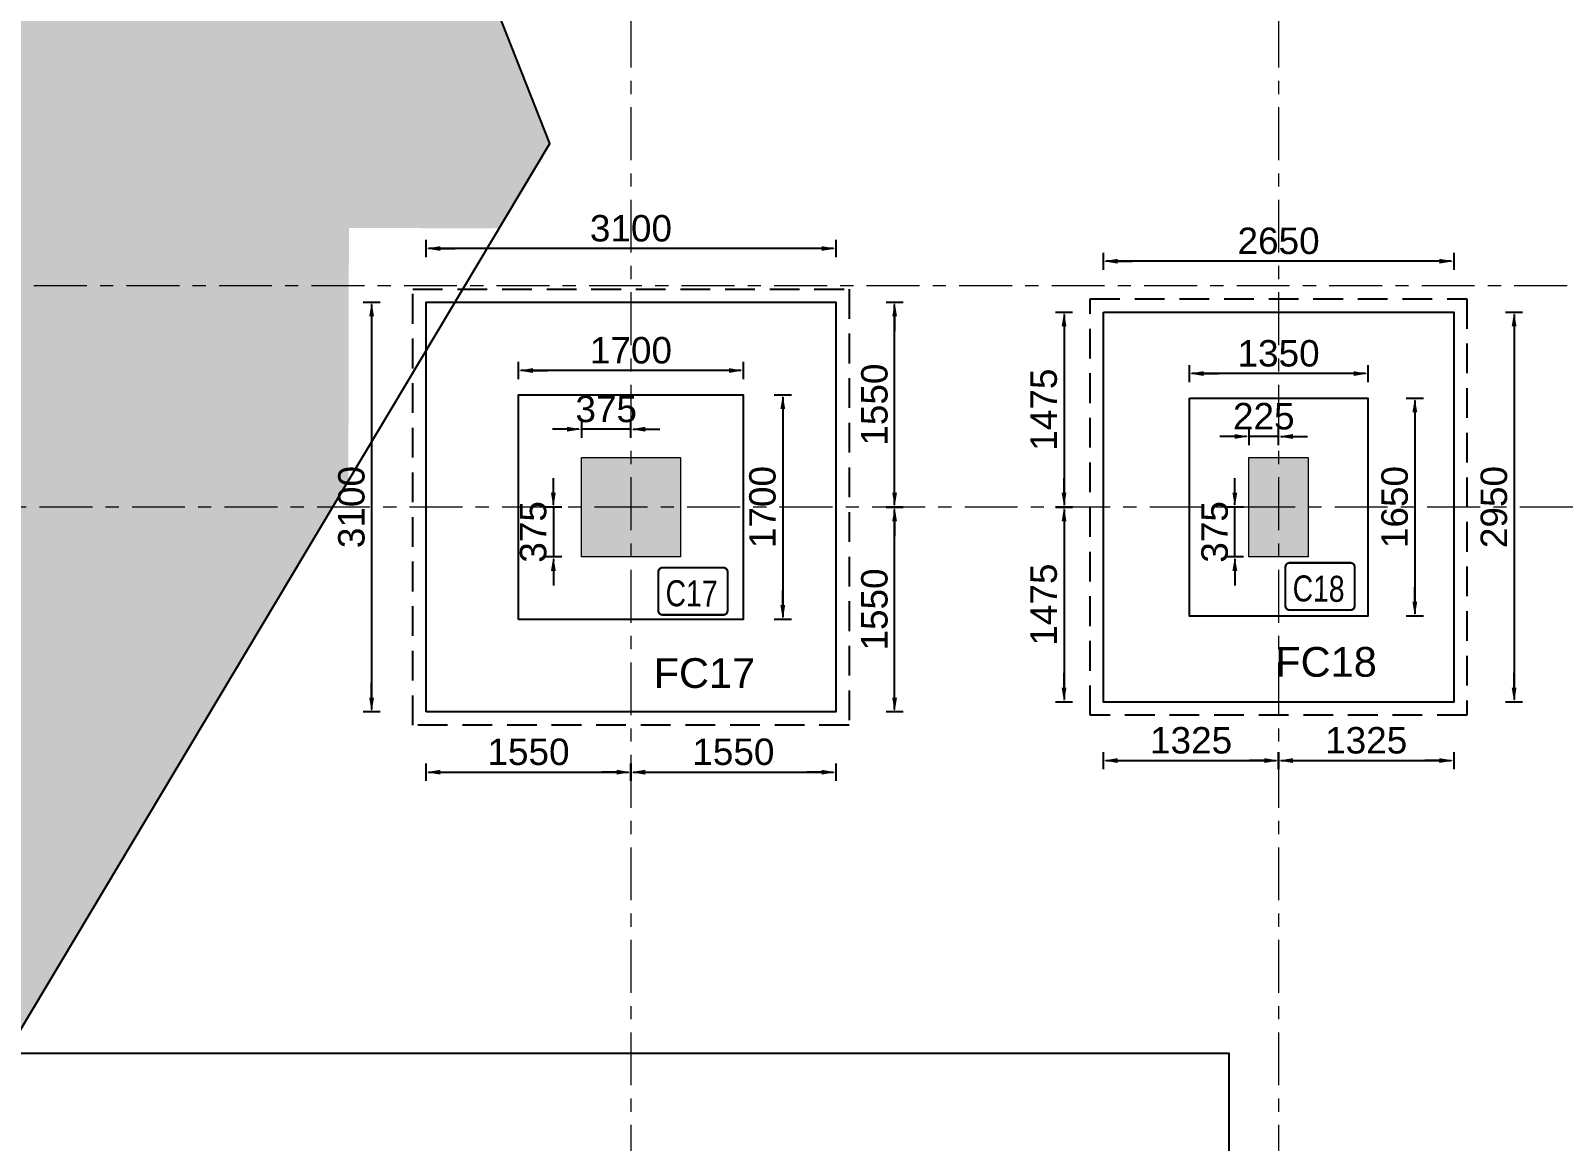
# Model space of a CAD drawing. Extents: x 1878645 to 3043969, y -1160829 to -603973.
# Drawn here: x 2108940 to 2120550, y -662941 to -654538 of the extents above; entities that cross this region are included whole.
import ezdxf
from ezdxf.enums import TextEntityAlignment as Align

# ---------------------------------------------------------------- set-up
doc = ezdxf.new("R2010")
doc.units = 0
doc.header["$LTSCALE"] = 100
doc.header["$PDMODE"] = 66
doc.linetypes.add('Grids', pattern=[7, 4, -1, 1, -1])
doc.linetypes.add('SCHidden', pattern=[0.375, 0.25, -0.125])
doc.layers.get('Defpoints').update_dxf_attribs({"lineweight": 0})
for name, color, linetype in [('A-DIMN-100', 5, 'Continuous'), ('COMMENTS', 30, 'Continuous'), ('Dim', 3, 'Continuous'), ('Footing', 5, 'Continuous'), ('Footing Nos', 4, 'Continuous'), ('LATLONG', 7, 'Continuous'), ('PCC', 2, 'Continuous'), ('RETAIN-WALL', 1, 'Continuous')]:
    doc.layers.add(name, color=color, linetype=linetype)
for name, color, linetype, lineweight in [('A-GRID', 8, 'Grids', 0), ('ECO COL', 6, 'Continuous', 0), ('Eco_  CNO', 7, 'Continuous', 25)]:
    doc.layers.add(name, color=color, linetype=linetype, lineweight=lineweight)
doc.styles.add('ARIAL', font='arial.ttf')
doc.styles.add('ITA', font='simplex.shx')
doc.styles.add('SC-BBS1', font='SansSerif')
doc.dimstyles.new('A-150-DIM-EXT_MAIN(FT)', dxfattribs={"dimscale": 0, "dimtxt": 200, "dimasz": 18, "dimexe": 100, "dimexo": 100, "dimgap": 50, "dimtad": 1, "dimdec": 0, "dimdsep": 46, "dimtxsty": 'ARIAL', "dimblk": 'A3', "dimcen": 0.025, "dimse1": 1, "dimse2": 1, "dimclrd": 256, "dimclre": 256, "dimclrt": 7, "dimazin": 2, "dimtfac": 1, "dimtdec": 0, "dimtix": 1, "dimtmove": 2, "dimatfit": 3, "dimldrblk": 'WSA-DOT-100', "dimfxl": 1, "dimtolj": 1, "dimtzin": 0, "dimarcsym": 0})

# ---------------------------------------------------------------- blocks, each defined once
blk = doc.blocks.new('A2')
at = {"layer": 'Dim', "linetype": 'ByBlock', "lineweight": -2, "extrusion": (0, 0, -1)}
blk.add_lwpolyline([(6, 0), (12.2, 0)], dxfattribs=at)
blk.add_solid([(6, -1), (0, 0), (6, 1)], dxfattribs=at)
blk = doc.blocks.new('A3')
at = {"layer": 'Dim', "linetype": 'ByBlock', "lineweight": -2}
blk.add_line((0, 3.59), (0, -3.59), dxfattribs=at)
blk.add_blockref('A2', (0, 0), dxfattribs=at)
blk = doc.blocks.new('*D463')
at = {"layer": 'Defpoints', "color": 0, "transparency": 16777216}
for p in [(2113106, -657553), (2113106, -657767), (2113481, -657767)]:
    blk.add_point(p, dxfattribs=at)
at = {"layer": 'Dim', "lineweight": -2, "transparency": 16777216}
for p, q in [((2113088, -657553), (2113070, -657553)), ((2113481, -657553), (2113106, -657553)), ((2113499, -657553), (2113517, -657553))]:
    blk.add_line(p, q, dxfattribs=at)
at = {"layer": 'Dim', "lineweight": -2, "transparency": 16777216, "xscale": 18, "yscale": 18, "zscale": 18}
blk.add_blockref('A3', (2113106, -657553), dxfattribs=at)
at = {"layer": 'Dim', "lineweight": -2, "transparency": 16777216, "xscale": 18, "yscale": 18, "zscale": 18, "rotation": 180}
blk.add_blockref('A3', (2113481, -657553), dxfattribs=at)
at = {"layer": 'Dim', "color": 7, "transparency": 16777216, "insert": (2113294, -657401), "char_height": 200, "attachment_point": 5, "style": 'ARIAL'}
blk.add_mtext('\\A1;375', dxfattribs=at)
blk = doc.blocks.new('WSA-DOT-100')
at = {"layer": 'A-DIMN-100', "color": 5}
for p, q in [((0, -200), (0, 200)), ((-200, 0), (200, 0))]:
    blk.add_line(p, q, dxfattribs=at)
at = {"layer": 'A-DIMN-100', "color": 1, "const_width": 60}
blk.add_lwpolyline([(-30, 0, 1), (30, 0, 1)], format="xyb", close=True, dxfattribs=at)
blk = doc.blocks.new('*D464')
at = {"layer": 'Defpoints', "color": 0, "transparency": 16777216}
for p in [(2113106, -658142), (2112894, -658517), (2113106, -658517)]:
    blk.add_point(p, dxfattribs=at)
at = {"layer": 'Dim', "lineweight": -2, "transparency": 16777216}
for p, q in [((2112894, -658124), (2112894, -658106)), ((2112894, -658142), (2112894, -658517)), ((2112894, -658535), (2112894, -658553))]:
    blk.add_line(p, q, dxfattribs=at)
at = {"layer": 'Dim', "lineweight": -2, "transparency": 16777216, "xscale": 18, "yscale": 18, "zscale": 18}
for p, rotation in [((2112894, -658142), 270), ((2112894, -658517), 90)]:
    blk.add_blockref('A3', p, dxfattribs=dict(at, rotation=rotation))
at = {"layer": 'Dim', "color": 7, "transparency": 16777216, "insert": (2112742, -658330), "char_height": 200, "attachment_point": 5, "rotation": 90, "style": 'ARIAL'}
blk.add_mtext('\\A1;375', dxfattribs=at)
blk = doc.blocks.new('*D489')
at = {"layer": 'Defpoints', "color": 0, "transparency": 16777216}
for p in [(2118156, -657608), (2118156, -657767), (2118381, -657767)]:
    blk.add_point(p, dxfattribs=at)
at = {"layer": 'Dim', "lineweight": -2, "transparency": 16777216}
for p, q in [((2118138, -657608), (2118120, -657608)), ((2118381, -657608), (2118156, -657608)), ((2118399, -657608), (2118417, -657608))]:
    blk.add_line(p, q, dxfattribs=at)
at = {"layer": 'Dim', "lineweight": -2, "transparency": 16777216, "xscale": 18, "yscale": 18, "zscale": 18}
blk.add_blockref('A3', (2118156, -657608), dxfattribs=at)
at = {"layer": 'Dim', "lineweight": -2, "transparency": 16777216, "xscale": 18, "yscale": 18, "zscale": 18, "rotation": 180}
blk.add_blockref('A3', (2118381, -657608), dxfattribs=at)
at = {"layer": 'Dim', "color": 7, "transparency": 16777216, "insert": (2118269, -657456), "char_height": 200, "attachment_point": 5, "style": 'ARIAL'}
blk.add_mtext('\\A1;225', dxfattribs=at)
blk = doc.blocks.new('*D490')
at = {"layer": 'Defpoints', "color": 0, "transparency": 16777216}
for p in [(2118050, -658142), (2118156, -658142), (2118156, -658517)]:
    blk.add_point(p, dxfattribs=at)
at = {"layer": 'Dim', "lineweight": -2, "transparency": 16777216}
for p, q in [((2118050, -658124), (2118050, -658106)), ((2118050, -658517), (2118050, -658142)), ((2118050, -658535), (2118050, -658553))]:
    blk.add_line(p, q, dxfattribs=at)
at = {"layer": 'Dim', "lineweight": -2, "transparency": 16777216, "xscale": 18, "yscale": 18, "zscale": 18}
for p, rotation in [((2118050, -658142), 270), ((2118050, -658517), 90)]:
    blk.add_blockref('A3', p, dxfattribs=dict(at, rotation=rotation))
at = {"layer": 'Dim', "color": 7, "transparency": 16777216, "insert": (2117898, -658330), "char_height": 200, "attachment_point": 5, "rotation": 90, "style": 'ARIAL'}
blk.add_mtext('\\A1;375', dxfattribs=at)
blk = doc.blocks.new('Co')
at = {"const_width": 0.75}
blk.add_lwpolyline([(-12.57, -7.17), (-12.57, 6.59, -0.414214), (-11.07, 8.09), (10.51, 8.09, -0.414214), (12.01, 6.59), (12.01, -7.17, -0.414214), (10.51, -8.67), (-11.07, -8.67, -0.414214)], format="xyb", close=True, dxfattribs=at)
at = {"style": 'ITA', "width": 0.669972}
blk.add_attdef('COL', text='', height=10.5, rotation=0.638, dxfattribs=at).set_placement((-9.93, -5.51), (8.49, -5.3), align=Align.FIT)
blk = doc.blocks.new('zw$E91A')
at = {"layer": 'LATLONG'}
h = blk.add_hatch(dxfattribs=at)
h.set_pattern_fill('DOTS', color=34, scale=5000, angle=14.7135)
h.set_pattern_definition([(14.7135214, (-3858170.47, -4315245.76), (71.755536, 341.937795), [0, -312.5])])
h.paths.add_polyline_path([(30879, 22964), (25906, 22973), (25902, 20848), (23777, 20852), (23770, 17252), (26295, 17247), (26290, 14722), (28215, 14719), (28395, 18803)])
h.paths.add_polyline_path([(31009, 24638), (25909, 24648), (25906, 22973), (30879, 22964), (31006, 23177)])
h.paths.add_polyline_path([(32132, 26736), (23788, 26752), (23785, 25102), (25910, 25098), (25909, 24648), (31009, 24638), (31010, 25088), (32146, 25086), (32529, 25728)])
h.paths.add_polyline_path([(30307, 28840), (25667, 28849), (25665, 27499), (23790, 27502), (23788, 26752), (32132, 26736), (31836, 27487), (31265, 27488), (31266, 28057)])
h.paths.add_polyline_path([(23777, 20852), (21652, 20856), (21656, 22981), (17506, 22989), (17502, 20864), (15377, 20868), (15370, 17193), (17820, 17189), (17815, 14739), (21240, 14732), (21245, 17257), (23770, 17252)])
h.paths.add_polyline_path([(15377, 20868), (15252, 20868), (15250, 19919), (9950, 19929), (9940, 14754), (12915, 14748), (12920, 17198), (15370, 17193)])
h.paths.add_polyline_path([(9701, 20179), (15001, 20169), (15002, 20869), (13252, 20872), (13256, 22997), (8290, 23007), (6636, 19873), (3573, 12845), (838, 5315), (0, 1230), (5030, 1501), (11733, 1129), (15339, 896), (15341, 2043), (13341, 2047), (13344, 3672), (9669, 3679)])
h.paths.add_polyline_path([(12915, 14748), (9940, 14754), (9933, 10979), (15358, 10968), (15361, 12293), (12911, 12298)], flags=17)
h.paths.add_polyline_path([(21240, 14732), (17815, 14739), (17811, 12289), (15361, 12293), (15358, 10968), (23758, 10952), (23760, 12202), (21235, 12207)])
h.paths.add_polyline_path([(23758, 10952), (15358, 10968), (15349, 6043), (17349, 6039), (17345, 4039), (21545, 4031), (21549, 6231), (23749, 6227)])
h.paths.add_polyline_path([(15358, 10968), (9933, 10979), (9920, 4054), (13345, 4047), (13349, 6047), (15349, 6043)], flags=17)
h.paths.add_polyline_path([(27866, 10944), (23758, 10952), (23749, 6227), (25949, 6223), (25945, 4023), (26690, 4022), (27298, 7113), (27633, 8423)])
h.paths.add_polyline_path([(26290, 14722), (26190, 14723), (26186, 12298), (23761, 12302), (23760, 12202), (26285, 12197)])
h.paths.add_polyline_path([(28215, 14719), (26290, 14722), (26285, 12197), (23760, 12202), (23758, 10952), (27866, 10944)])
h.paths.add_polyline_path([(21544, 3657), (17344, 3665), (17341, 2039), (15341, 2043), (15339, 896), (19147, 650), (23737, 102), (23741, 1827), (21541, 1831)])
h.paths.add_polyline_path([(23741, 1827), (23737, 102), (24590, 0), (26348, 2280), (26617, 3647), (25944, 3648), (25941, 1823)])
h.paths.add_polyline_path([(17509, 24664), (17506, 22989), (21656, 22981), (21659, 24656)])
h.paths.add_polyline_path([(23788, 26752), (15388, 26768), (15385, 25118), (17510, 25114), (17509, 24664), (21659, 24656), (21660, 25106), (23785, 25102)])
h.paths.add_polyline_path([(13259, 24672), (9832, 24679), (8747, 23873), (8290, 23007), (13256, 22997)])
h.paths.add_polyline_path([(15013, 26769), (11110, 26776), (10546, 25209), (9832, 24679), (13259, 24672), (13260, 25122), (15010, 25119)])
h.paths.add_polyline_path([(13842, 28871), (11865, 28875), (11110, 26776), (15013, 26769), (15015, 27844), (13840, 27846)])
h.paths.add_polyline_path([(21917, 28856), (16942, 28865), (16940, 27840), (15390, 27843), (15388, 26768), (23788, 26752), (23790, 27502), (21915, 27506)])
h.paths.add_polyline_path([(17394, 31616), (15397, 31507), (15396, 30943), (16946, 30940), (16944, 29766), (21919, 29756), (21921, 30923)])
h.paths.add_polyline_path([(13846, 30946), (15396, 30943), (15397, 31507), (12790, 31365), (12642, 30916), (12470, 30557), (12054, 29400), (13843, 29396)])
h.paths.add_polyline_path([(13116, 32353), (12790, 31365), (15397, 31507), (15398, 31956)])
h.paths.add_polyline_path([(12054, 29400), (11865, 28875), (13842, 28871), (13843, 29396)])
h.paths.add_polyline_path([(16943, 29390), (16942, 28865), (21917, 28856), (21918, 29381)])
h.paths.add_polyline_path([(25672, 31204), (25669, 30102), (26919, 29747), (29201, 29742), (28881, 30004)], flags=17)
h.paths.add_polyline_path([(23022, 31923), (17394, 31616), (21921, 30923), (21922, 31256), (23797, 31252), (23798, 31725)])
h.paths.add_polyline_path([(25668, 29374), (25667, 28849), (30307, 28840), (29662, 29366)])
h.paths.add_polyline_path([(25669, 30102), (25669, 29749), (26919, 29747)], flags=17)
h.paths.add_polyline_path([(15399, 32362), (15398, 31956), (17006, 31676), (17394, 31616), (23022, 31923), (21218, 32384)])
h.paths.add_polyline_path([(15399, 32362), (13116, 32353), (15398, 31956)])
h.paths.add_polyline_path([(15398, 31956), (15397, 31507), (17394, 31616), (17006, 31676)])
h.paths.add_polyline_path([(32262, 32427), (23798, 31965), (23798, 31725), (25318, 31336), (25552, 31249), (25672, 31249), (25672, 31204), (28881, 30004), (29201, 29742), (31269, 29738), (31272, 31238), (32141, 31236)])
h.paths.add_polyline_path([(29662, 29366), (30307, 28840), (31267, 28838), (31268, 29363)], flags=17)
h.paths.add_polyline_path([(23799, 32394), (23798, 31965), (32262, 32427)])
h.paths.add_polyline_path([(23799, 32394), (21218, 32384), (23022, 31923), (23798, 31965)])
at = {"layer": 'COMMENTS'}
blk.add_lwpolyline([(24590, 0), (26348, 2280), (27298, 7113), (27633, 8423), (28176, 13833), (28395, 18803), (32529, 25728), (31775, 27641), (32262, 32427)], dxfattribs=at)
blk = doc.blocks.new('*D588')
at = {"layer": 'Defpoints', "color": 0, "transparency": 16777216}
for p in [(2114331, -657292), (2114331, -658992), (2114630, -658992)]:
    blk.add_point(p, dxfattribs=at)
at = {"layer": 'Dim', "lineweight": -2, "transparency": 16777216}
blk.add_line((2114630, -657310), (2114630, -658974), dxfattribs=at)
at = {"layer": 'Dim', "lineweight": -2, "transparency": 16777216, "xscale": 18, "yscale": 18, "zscale": 18}
for p, rotation in [((2114630, -657292), 90), ((2114630, -658992), 270)]:
    blk.add_blockref('A3', p, dxfattribs=dict(at, rotation=rotation))
at = {"layer": 'Dim', "color": 7, "transparency": 16777216, "insert": (2114477, -658142), "char_height": 200, "attachment_point": 5, "rotation": 90, "style": 'ARIAL'}
blk.add_mtext('\\A1;1700', dxfattribs=at)
blk = doc.blocks.new('*D589')
at = {"layer": 'Defpoints', "color": 0, "transparency": 16777216}
for p in [(2112631, -657109), (2112631, -657292), (2114331, -657292)]:
    blk.add_point(p, dxfattribs=at)
at = {"layer": 'Dim', "lineweight": -2, "transparency": 16777216}
blk.add_line((2114313, -657109), (2112649, -657109), dxfattribs=at)
at = {"layer": 'Dim', "lineweight": -2, "transparency": 16777216, "xscale": 18, "yscale": 18, "zscale": 18, "rotation": 180}
blk.add_blockref('A3', (2112631, -657109), dxfattribs=at)
at = {"layer": 'Dim', "lineweight": -2, "transparency": 16777216, "xscale": 18, "yscale": 18, "zscale": 18}
blk.add_blockref('A3', (2114331, -657109), dxfattribs=at)
at = {"layer": 'Dim', "color": 7, "transparency": 16777216, "insert": (2113481, -656957), "char_height": 200, "attachment_point": 5, "style": 'ARIAL'}
blk.add_mtext('\\A1;1700', dxfattribs=at)
blk = doc.blocks.new('*D590')
at = {"layer": 'Defpoints', "color": 0, "transparency": 16777216}
for p in [(2111931, -656592), (2111519, -659692), (2111931, -659692)]:
    blk.add_point(p, dxfattribs=at)
at = {"layer": 'Dim', "lineweight": -2, "transparency": 16777216}
blk.add_line((2111519, -656610), (2111519, -659674), dxfattribs=at)
at = {"layer": 'Dim', "lineweight": -2, "transparency": 16777216, "xscale": 18, "yscale": 18, "zscale": 18}
for p, rotation in [((2111519, -656592), 90), ((2111519, -659692), 270)]:
    blk.add_blockref('A3', p, dxfattribs=dict(at, rotation=rotation))
at = {"layer": 'Dim', "color": 7, "transparency": 16777216, "insert": (2111367, -658142), "char_height": 200, "attachment_point": 5, "rotation": 90, "style": 'ARIAL'}
blk.add_mtext('\\A1;3100', dxfattribs=at)
blk = doc.blocks.new('*D591')
at = {"layer": 'Defpoints', "color": 0, "transparency": 16777216}
for p in [(2111931, -656186), (2111931, -656592), (2115031, -656592)]:
    blk.add_point(p, dxfattribs=at)
at = {"layer": 'Dim', "lineweight": -2, "transparency": 16777216}
blk.add_line((2115013, -656186), (2111949, -656186), dxfattribs=at)
at = {"layer": 'Dim', "lineweight": -2, "transparency": 16777216, "xscale": 18, "yscale": 18, "zscale": 18, "rotation": 180}
blk.add_blockref('A3', (2111931, -656186), dxfattribs=at)
at = {"layer": 'Dim', "lineweight": -2, "transparency": 16777216, "xscale": 18, "yscale": 18, "zscale": 18}
blk.add_blockref('A3', (2115031, -656186), dxfattribs=at)
at = {"layer": 'Dim', "color": 7, "transparency": 16777216, "insert": (2113481, -656034), "char_height": 200, "attachment_point": 5, "style": 'ARIAL'}
blk.add_mtext('\\A1;3100', dxfattribs=at)
blk = doc.blocks.new('*D592')
at = {"layer": 'Defpoints', "color": 0, "transparency": 16777216}
for p in [(2111931, -659692), (2113481, -659692), (2113481, -660148)]:
    blk.add_point(p, dxfattribs=at)
at = {"layer": 'Dim', "lineweight": -2, "transparency": 16777216}
blk.add_line((2111949, -660148), (2113463, -660148), dxfattribs=at)
at = {"layer": 'Dim', "lineweight": -2, "transparency": 16777216, "xscale": 18, "yscale": 18, "zscale": 18, "rotation": 180}
blk.add_blockref('A3', (2111931, -660148), dxfattribs=at)
at = {"layer": 'Dim', "lineweight": -2, "transparency": 16777216, "xscale": 18, "yscale": 18, "zscale": 18}
blk.add_blockref('A3', (2113481, -660148), dxfattribs=at)
at = {"layer": 'Dim', "color": 7, "transparency": 16777216, "insert": (2112706, -659995), "char_height": 200, "attachment_point": 5, "style": 'ARIAL'}
blk.add_mtext('\\A1;1550', dxfattribs=at)
blk = doc.blocks.new('*D593')
at = {"layer": 'Defpoints', "color": 0, "transparency": 16777216}
for p in [(2113481, -659692), (2115031, -659692), (2115031, -660148)]:
    blk.add_point(p, dxfattribs=at)
at = {"layer": 'Dim', "lineweight": -2, "transparency": 16777216}
blk.add_line((2113499, -660148), (2115013, -660148), dxfattribs=at)
at = {"layer": 'Dim', "lineweight": -2, "transparency": 16777216, "xscale": 18, "yscale": 18, "zscale": 18, "rotation": 180}
blk.add_blockref('A3', (2113481, -660148), dxfattribs=at)
at = {"layer": 'Dim', "lineweight": -2, "transparency": 16777216, "xscale": 18, "yscale": 18, "zscale": 18}
blk.add_blockref('A3', (2115031, -660148), dxfattribs=at)
at = {"layer": 'Dim', "color": 7, "transparency": 16777216, "insert": (2114256, -659995), "char_height": 200, "attachment_point": 5, "style": 'ARIAL'}
blk.add_mtext('\\A1;1550', dxfattribs=at)
blk = doc.blocks.new('*D594')
at = {"layer": 'Defpoints', "color": 0, "transparency": 16777216}
for p in [(2115031, -658142), (2115476, -658142), (2115031, -659692)]:
    blk.add_point(p, dxfattribs=at)
at = {"layer": 'Dim', "lineweight": -2, "transparency": 16777216}
blk.add_line((2115476, -659674), (2115476, -658160), dxfattribs=at)
at = {"layer": 'Dim', "lineweight": -2, "transparency": 16777216, "xscale": 18, "yscale": 18, "zscale": 18}
for p, rotation in [((2115476, -658142), 90), ((2115476, -659692), 270)]:
    blk.add_blockref('A3', p, dxfattribs=dict(at, rotation=rotation))
at = {"layer": 'Dim', "color": 7, "transparency": 16777216, "insert": (2115324, -658917), "char_height": 200, "attachment_point": 5, "rotation": 90, "style": 'ARIAL'}
blk.add_mtext('\\A1;1550', dxfattribs=at)
blk = doc.blocks.new('*D595')
at = {"layer": 'Defpoints', "color": 0, "transparency": 16777216}
for p in [(2115031, -656592), (2115476, -656592), (2115031, -658142)]:
    blk.add_point(p, dxfattribs=at)
at = {"layer": 'Dim', "lineweight": -2, "transparency": 16777216}
blk.add_line((2115476, -658124), (2115476, -656610), dxfattribs=at)
at = {"layer": 'Dim', "lineweight": -2, "transparency": 16777216, "xscale": 18, "yscale": 18, "zscale": 18}
for p, rotation in [((2115476, -656592), 90), ((2115476, -658142), 270)]:
    blk.add_blockref('A3', p, dxfattribs=dict(at, rotation=rotation))
at = {"layer": 'Dim', "color": 7, "transparency": 16777216, "insert": (2115324, -657367), "char_height": 200, "attachment_point": 5, "rotation": 90, "style": 'ARIAL'}
blk.add_mtext('\\A1;1550', dxfattribs=at)
blk = doc.blocks.new('*D596')
at = {"layer": 'Defpoints', "color": 0, "transparency": 16777216}
for p in [(2119056, -657317), (2119056, -658967), (2119412, -658967)]:
    blk.add_point(p, dxfattribs=at)
at = {"layer": 'Dim', "lineweight": -2, "transparency": 16777216}
blk.add_line((2119412, -657335), (2119412, -658949), dxfattribs=at)
at = {"layer": 'Dim', "lineweight": -2, "transparency": 16777216, "xscale": 18, "yscale": 18, "zscale": 18}
for p, rotation in [((2119412, -657317), 90), ((2119412, -658967), 270)]:
    blk.add_blockref('A3', p, dxfattribs=dict(at, rotation=rotation))
at = {"layer": 'Dim', "color": 7, "transparency": 16777216, "insert": (2119260, -658142), "char_height": 200, "attachment_point": 5, "rotation": 90, "style": 'ARIAL'}
blk.add_mtext('\\A1;1650', dxfattribs=at)
blk = doc.blocks.new('*D597')
at = {"layer": 'Defpoints', "color": 0, "transparency": 16777216}
for p in [(2117706, -657132), (2117706, -657317), (2119056, -657317)]:
    blk.add_point(p, dxfattribs=at)
at = {"layer": 'Dim', "lineweight": -2, "transparency": 16777216}
blk.add_line((2119038, -657132), (2117724, -657132), dxfattribs=at)
at = {"layer": 'Dim', "lineweight": -2, "transparency": 16777216, "xscale": 18, "yscale": 18, "zscale": 18, "rotation": 180}
blk.add_blockref('A3', (2117706, -657132), dxfattribs=at)
at = {"layer": 'Dim', "lineweight": -2, "transparency": 16777216, "xscale": 18, "yscale": 18, "zscale": 18}
blk.add_blockref('A3', (2119056, -657132), dxfattribs=at)
at = {"layer": 'Dim', "color": 7, "transparency": 16777216, "insert": (2118381, -656980), "char_height": 200, "attachment_point": 5, "style": 'ARIAL'}
blk.add_mtext('\\A1;1350', dxfattribs=at)
blk = doc.blocks.new('*D598')
at = {"layer": 'Defpoints', "color": 0, "transparency": 16777216}
for p in [(2119706, -656667), (2119706, -659617), (2120163, -659617)]:
    blk.add_point(p, dxfattribs=at)
at = {"layer": 'Dim', "lineweight": -2, "transparency": 16777216}
blk.add_line((2120163, -656685), (2120163, -659599), dxfattribs=at)
at = {"layer": 'Dim', "lineweight": -2, "transparency": 16777216, "xscale": 18, "yscale": 18, "zscale": 18}
for p, rotation in [((2120163, -656667), 90), ((2120163, -659617), 270)]:
    blk.add_blockref('A3', p, dxfattribs=dict(at, rotation=rotation))
at = {"layer": 'Dim', "color": 7, "transparency": 16777216, "insert": (2120011, -658142), "char_height": 200, "attachment_point": 5, "rotation": 90, "style": 'ARIAL'}
blk.add_mtext('\\A1;2950', dxfattribs=at)
blk = doc.blocks.new('*D599')
at = {"layer": 'Defpoints', "color": 0, "transparency": 16777216}
for p in [(2117056, -656282), (2117056, -656667), (2119706, -656667)]:
    blk.add_point(p, dxfattribs=at)
at = {"layer": 'Dim', "lineweight": -2, "transparency": 16777216}
blk.add_line((2119688, -656282), (2117074, -656282), dxfattribs=at)
at = {"layer": 'Dim', "lineweight": -2, "transparency": 16777216, "xscale": 18, "yscale": 18, "zscale": 18, "rotation": 180}
blk.add_blockref('A3', (2117056, -656282), dxfattribs=at)
at = {"layer": 'Dim', "lineweight": -2, "transparency": 16777216, "xscale": 18, "yscale": 18, "zscale": 18}
blk.add_blockref('A3', (2119706, -656282), dxfattribs=at)
at = {"layer": 'Dim', "color": 7, "transparency": 16777216, "insert": (2118381, -656129), "char_height": 200, "attachment_point": 5, "style": 'ARIAL'}
blk.add_mtext('\\A1;2650', dxfattribs=at)
blk = doc.blocks.new('*D600')
at = {"layer": 'Defpoints', "color": 0, "transparency": 16777216}
for p in [(2117056, -656667), (2116758, -658142), (2117056, -658142)]:
    blk.add_point(p, dxfattribs=at)
at = {"layer": 'Dim', "lineweight": -2, "transparency": 16777216}
blk.add_line((2116758, -656685), (2116758, -658124), dxfattribs=at)
at = {"layer": 'Dim', "lineweight": -2, "transparency": 16777216, "xscale": 18, "yscale": 18, "zscale": 18}
for p, rotation in [((2116758, -656667), 90), ((2116758, -658142), 270)]:
    blk.add_blockref('A3', p, dxfattribs=dict(at, rotation=rotation))
at = {"layer": 'Dim', "color": 7, "transparency": 16777216, "insert": (2116605, -657405), "char_height": 200, "attachment_point": 5, "rotation": 90, "style": 'ARIAL'}
blk.add_mtext('\\A1;1475', dxfattribs=at)
blk = doc.blocks.new('*D601')
at = {"layer": 'Defpoints', "color": 0, "transparency": 16777216}
for p in [(2117056, -658142), (2116758, -659617), (2117056, -659617)]:
    blk.add_point(p, dxfattribs=at)
at = {"layer": 'Dim', "lineweight": -2, "transparency": 16777216}
blk.add_line((2116758, -658160), (2116758, -659599), dxfattribs=at)
at = {"layer": 'Dim', "lineweight": -2, "transparency": 16777216, "xscale": 18, "yscale": 18, "zscale": 18}
for p, rotation in [((2116758, -658142), 90), ((2116758, -659617), 270)]:
    blk.add_blockref('A3', p, dxfattribs=dict(at, rotation=rotation))
at = {"layer": 'Dim', "color": 7, "transparency": 16777216, "insert": (2116605, -658880), "char_height": 200, "attachment_point": 5, "rotation": 90, "style": 'ARIAL'}
blk.add_mtext('\\A1;1475', dxfattribs=at)
blk = doc.blocks.new('*D602')
at = {"layer": 'Defpoints', "color": 0, "transparency": 16777216}
for p in [(2117056, -659617), (2118381, -659617), (2118381, -660060)]:
    blk.add_point(p, dxfattribs=at)
at = {"layer": 'Dim', "lineweight": -2, "transparency": 16777216}
blk.add_line((2117074, -660060), (2118363, -660060), dxfattribs=at)
at = {"layer": 'Dim', "lineweight": -2, "transparency": 16777216, "xscale": 18, "yscale": 18, "zscale": 18, "rotation": 180}
blk.add_blockref('A3', (2117056, -660060), dxfattribs=at)
at = {"layer": 'Dim', "lineweight": -2, "transparency": 16777216, "xscale": 18, "yscale": 18, "zscale": 18}
blk.add_blockref('A3', (2118381, -660060), dxfattribs=at)
at = {"layer": 'Dim', "color": 7, "transparency": 16777216, "insert": (2117719, -659908), "char_height": 200, "attachment_point": 5, "style": 'ARIAL'}
blk.add_mtext('\\A1;1325', dxfattribs=at)
blk = doc.blocks.new('*D603')
at = {"layer": 'Defpoints', "color": 0, "transparency": 16777216}
for p in [(2118381, -659617), (2119706, -659617), (2119706, -660060)]:
    blk.add_point(p, dxfattribs=at)
at = {"layer": 'Dim', "lineweight": -2, "transparency": 16777216}
blk.add_line((2118399, -660060), (2119688, -660060), dxfattribs=at)
at = {"layer": 'Dim', "lineweight": -2, "transparency": 16777216, "xscale": 18, "yscale": 18, "zscale": 18, "rotation": 180}
blk.add_blockref('A3', (2118381, -660060), dxfattribs=at)
at = {"layer": 'Dim', "lineweight": -2, "transparency": 16777216, "xscale": 18, "yscale": 18, "zscale": 18}
blk.add_blockref('A3', (2119706, -660060), dxfattribs=at)
at = {"layer": 'Dim', "color": 7, "transparency": 16777216, "insert": (2119044, -659908), "char_height": 200, "attachment_point": 5, "style": 'ARIAL'}
blk.add_mtext('\\A1;1325', dxfattribs=at)
blk = doc.blocks.new('G$C92EAE22F')
at = {"layer": 'RETAIN-WALL', "lineweight": -3}
h = blk.add_hatch(dxfattribs=at)
h.set_pattern_fill('ANSI31', color=11, scale=25)
h.set_pattern_definition([(45, (-2234185.81, 595374.29), (-56.1266008, 56.1266008), [])])
edge = h.paths.add_edge_path()
edge.add_line((33123, 0), (33123, 250))
edge.add_line((33123, 250), (223, 250))
edge.add_line((223, 250), (223, 16250))
edge.add_line((223, 16250), (5523, 16250))
edge.add_line((5523, 16250), (5523, 25850))
edge.add_line((5523, 25850), (28573, 25850))
edge.add_line((28573, 25850), (28573, 28300))
edge.add_line((28573, 28300), (61173, 28300))
edge.add_line((61173, 28300), (61173, 251))
edge.add_line((61173, 251), (50723, 250))
edge.add_line((50723, 250), (50723, 0))
edge.add_line((50723, 0), (61423, 1))
edge.add_line((61423, 1), (61423, 28550))
edge.add_line((61423, 28550), (28323, 28550))
edge.add_line((28323, 28550), (28323, 26100))
edge.add_line((28323, 26100), (5273, 26100))
edge.add_line((5273, 26100), (5273, 16500))
edge.add_line((5273, 16500), (-27, 16500))
edge.add_line((-27, 16500), (-27, 0))
edge.add_line((-27, 0), (33123, 0))

msp = doc.modelspace()

# ---------------------------------------------------------------- hatches: boundary and pattern name
at = {"layer": 'ECO COL'}
h = msp.add_hatch(color=256, dxfattribs=at)
h.dxf.hatch_style = 1
h.paths.add_polyline_path([(2113106.01882, -657767.41369), (2113106.01882, -658517.4225), (2113856.01882, -658517.4225), (2113856.01882, -657767.41369)])
h = msp.add_hatch(color=256, dxfattribs=at)
h.dxf.hatch_style = 1
h.paths.add_polyline_path([(2118156.02764, -657767.43425), (2118606.02764, -657767.43425), (2118606.02764, -658517.44307), (2118156.02764, -658517.44307)])

# ---------------------------------------------------------------- linework, layer by layer
at = {"layer": 'A-GRID'}
for p, q in [((2113480.73384, -647417.03522), (2113480.73384, -682739.87014)), ((2118381.02099, -647417.03522), (2118381.02099, -682739.87014)), ((2158364.42469, -656467.43425), (2088240.36157, -656467.43425)), ((2157706.18259, -658142.44453), (2088240.36157, -658142.44453))]:
    msp.add_line(p, q, dxfattribs=at)
at = {"layer": 'Dim', "color": 40, "true_color": 0xf8d731}
msp.add_lwpolyline([(2092759.38401, -649527.50862), (2100121.76713, -649527.50862), (2100121.76713, -655259.46779), (2108706.96821, -655259.46779), (2108706.96821, -662274.23868), (2118005.25064, -662274.23868), (2118005.25064, -672907.8754), (2143113.65958, -672907.8754), (2143113.65958, -682129.30971), (2091341.96742, -682129.30971), (2091341.96742, -649527.6102), (2092759.38401, -649527.50862)], dxfattribs=at)
at = {"layer": 'ECO COL', "color": 4}
for points in [[(2113106.01882, -657767.41369), (2113856.01882, -657767.41369), (2113856.01882, -658517.4225), (2113106.01882, -658517.4225)], [(2118156.02764, -657767.43425), (2118606.02764, -657767.43425), (2118606.02764, -658517.44307), (2118156.02764, -658517.44307)]]:
    msp.add_lwpolyline(points, close=True, dxfattribs=at)
at = {"layer": 'Footing'}
for points in [[(2111931.01882, -659692.44013), (2111931.01882, -656592.44013), (2115031.01882, -656592.44013), (2115031.01882, -659692.44013)], [(2117056.02764, -656667.44307), (2119706.02764, -656667.44307), (2119706.02764, -659617.44307), (2117056.02764, -659617.44307)], [(2112631.01882, -658992.44013), (2112631.01882, -657292.44013), (2114331.01882, -657292.44013), (2114331.01882, -658992.44013)], [(2117706.02764, -657317.44307), (2119056.02764, -657317.44307), (2119056.02764, -658967.44307), (2117706.02764, -658967.44307)]]:
    msp.add_lwpolyline(points, close=True, dxfattribs=at)
at = {"layer": 'PCC', "linetype": 'SCHidden', "ltscale": 9}
for points in [[(2111831.01882, -659792.44013), (2111831.01882, -656492.44013), (2115131.01882, -656492.44013), (2115131.01882, -659792.44013)], [(2116956.02764, -656567.44307), (2119806.02764, -656567.44307), (2119806.02764, -659717.44307), (2116956.02764, -659717.44307)]]:
    msp.add_lwpolyline(points, close=True, dxfattribs=at)

# ---------------------------------------------------------------- block references
at = {"layer": 'COMMENTS'}
for name, p in [('zw$E91A', (2080337.19942, -681118.92813)), ('G$C92EAE22F', (2090083.27986, -677467.43425))]:
    msp.add_blockref(name, p, dxfattribs=at)
at = {"layer": 'Eco_  CNO'}
ref = msp.add_blockref('Co', (2118700.75755, -658748.90617), dxfattribs=dict(at, xscale=-21.30803341128, yscale=21.30803341128, zscale=15.2200238652, rotation=179.9999999999787))
ref.add_attrib('COL', 'C18', dxfattribs={"layer": '0', "height": 196.886229, "rotation": 359.361957392, "style": 'ARIAL', "width": 0.778055}).set_placement((2118486.57804, -658855.28616), (2118879.13805, -658859.65786), align=Align.FIT)
ref = msp.add_blockref('Co', (2113956.31656, -658785.17945), dxfattribs=dict(at, xscale=-21.30803341128, yscale=21.30803341128, zscale=15.2200238652, rotation=179.9999999999787))
ref.add_attrib('COL', 'C17', dxfattribs={"layer": '0', "height": 196.886229, "rotation": 359.361957392, "style": 'ARIAL', "width": 0.778055}).set_placement((2113742.13705, -658891.55943), (2114134.69706, -658895.93114), align=Align.FIT)

# ---------------------------------------------------------------- texts
at = {"layer": 'Footing Nos', "style": 'SC-BBS1'}
for s, p in [('FC18', (2118355.98007, -659200.89342)), ('FC17', (2113652.52562, -659285.40589))]:
    msp.add_text(s, height=225, dxfattribs=at).set_placement(p, align=Align.TOP_LEFT)

# ---------------------------------------------------------------- dimensions: what is measured, and where the dimension line sits
at = {"layer": 'Dim'}
for base, p1, p2, picture, middle in [((2111931.01882, -656186.46448), (2115031.01882, -656592.44013), (2111931.01882, -656592.44013), '*D591', (2113481.01882, -656034.28167)), ((2117056.02764, -656281.53805), (2119706.02764, -656667.44307), (2117056.02764, -656667.44307), '*D599', (2118381.02764, -656129.42345)), ((2112631.01882, -657109.24936), (2114331.01882, -657292.44013), (2112631.01882, -657292.44013), '*D589', (2113481.01882, -656957.13476)), ((2117706.02764, -657132.30368), (2119056.02764, -657317.44307), (2117706.02764, -657317.44307), '*D597', (2118381.02764, -656980.12087)), ((2113106.01882, -657552.89892), (2113481.01882, -657767.41369), (2113106.01882, -657767.41369), '*D463', (2113293.51882, -657400.71611)), ((2118156.02764, -657608.48684), (2118381.02099, -657767.43425), (2118156.02764, -657767.43425), '*D489', (2118268.52431, -657456.37224)), ((2113481.01882, -660147.52318), (2111931.01882, -659692.44013), (2113481.01882, -659692.44013), '*D592', (2112706.01882, -659995.40859)), ((2115031.01882, -660147.52318), (2113481.01882, -659692.44013), (2115031.01882, -659692.44013), '*D593', (2114256.01882, -659995.40859)), ((2118381.02764, -660059.99837), (2117056.02764, -659617.44307), (2118381.02764, -659617.44307), '*D602', (2117718.52764, -659907.81556)), ((2119706.02764, -660059.99837), (2118381.02099, -659617.44307), (2119706.02764, -659617.44307), '*D603', (2119043.52431, -659907.81556))]:
    dim = msp.add_linear_dim(base=base, p1=p1, p2=p2, dimstyle='A-150-DIM-EXT_MAIN(FT)', override={"dimscale": 1}, dxfattribs=at)
    dim.commit()
    dim.dimension.update_dxf_attribs({"geometry": picture, "text_midpoint": middle})
for base, p1, p2, picture, middle in [((2111519.40298, -659692.44013), (2111931.01882, -656592.44013), (2111931.01882, -659692.44013), '*D590', (2111367.22017, -658142.44013)), ((2115475.87123, -656592.44013), (2115031.01882, -658142.44453), (2115031.01882, -656592.44013), '*D595', (2115323.75663, -657367.44233)), ((2116757.52824, -658142.44307), (2117056.02764, -656667.44307), (2117056.02764, -658142.44307), '*D600', (2116605.41364, -657404.94307)), ((2120163.14103, -659617.44307), (2119706.02764, -656667.44307), (2119706.02764, -659617.44307), '*D598', (2120011.02644, -658142.44307)), ((2114629.59404, -658992.44013), (2114331.01882, -657292.44013), (2114331.01882, -658992.44013), '*D588', (2114477.47945, -658142.44013)), ((2119411.83541, -658967.44307), (2119056.02764, -657317.44307), (2119056.02764, -658967.44307), '*D596', (2119259.72081, -658142.44307)), ((2112894.24772, -658517.4225), (2113106.01882, -658142.44453), (2113106.01882, -658517.4225), '*D464', (2112742.06491, -658329.93352)), ((2118050.49025, -658142.44453), (2118156.02764, -658517.44307), (2118156.02764, -658142.44453), '*D490', (2117898.30744, -658329.9438)), ((2115475.87123, -658142.44013), (2115031.01882, -659692.44013), (2115031.01882, -658142.44013), '*D594', (2115323.75663, -658917.44013)), ((2116757.52848, -659617.44307), (2117056.02764, -658142.44453), (2117056.02764, -659617.44307), '*D601', (2116605.41388, -658879.9438))]:
    dim = msp.add_linear_dim(base=base, p1=p1, p2=p2, angle=90, dimstyle='A-150-DIM-EXT_MAIN(FT)', override={"dimscale": 1}, dxfattribs=at)
    dim.commit()
    dim.dimension.update_dxf_attribs({"geometry": picture, "text_midpoint": middle})

doc.saveas('drawing.dxf')
